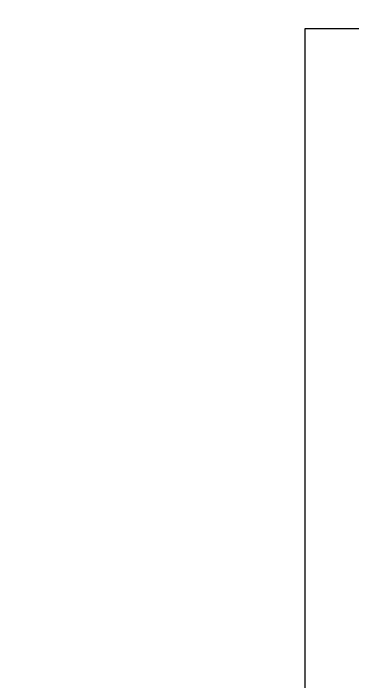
# Model space of a CAD drawing. Extents: x -46233 to 84150, y 109350 to 390860.
# Drawn here: x -12711 to 2067, y 140374 to 169455 of the extents above; entities that cross this region are included whole.
import ezdxf
from ezdxf.xclip import XClip

# ---------------------------------------------------------------- set-up
doc = ezdxf.new("R2010")
doc.units = 0
doc.header["$LTSCALE"] = 1000
doc.header["$MEASUREMENT"] = 0
doc.header["$XCLIPFRAME"] = 0
doc.linetypes.add('道路$0$用地红线$0$ACAD_ISO05W100', pattern=[34, 24, -3, 0.5, -3, 0.5, -3])
doc.layers.add('A1-无手签$0$A-ANNO-TTLB', color=7, linetype='Continuous')
doc.layers.add('道路$0$A-road', color=40, linetype='Continuous')
doc.layers.add('道路$0$G-SITE-REDL', color=10, linetype='道路$0$用地红线$0$ACAD_ISO05W100', lineweight=70)

# ---------------------------------------------------------------- blocks, each defined once
blk = doc.blocks.new('道路')
at = {"layer": '道路$0$A-road', "elevation": 0}
blk.add_lwpolyline([(525300450, 299553038, 0.269138), (525293900, 299541751), (525293900, 299476851, -0.414214), (525289900, 299472851), (525289000, 299472851)], format="xyb", dxfattribs=at)
at = {"layer": '道路$0$G-SITE-REDL', "linetype": '道路$0$用地红线$0$ACAD_ISO05W100', "lineweight": -2, "ltscale": 0.3, "const_width": 500, "flags": 128}
blk.add_lwpolyline([(525280391, 299464760), (525280386, 299580101), (525438000, 299580101), (525438000, 299474760), (525428000, 299464760)], close=True, dxfattribs=at)
blk = doc.blocks.new('gtvt')
blk.add_blockref('道路', (-525300650, -299507460))

msp = doc.modelspace()

# ---------------------------------------------------------------- linework, layer by layer
at = {"layer": 'A1-无手签$0$A-ANNO-TTLB'}
msp.add_lwpolyline([(0, 109400), (0, 168800), (84100, 168800), (84100, 109400)], close=True, dxfattribs=at)

# ---------------------------------------------------------------- block references
ref = msp.add_blockref('gtvt', (7802.7, 129500))
XClip(ref).set_block_clipping_path([(-5302.6810596018, -19100.0000000173), (50797.3189403982, 9599.9999999827)])

doc.saveas('drawing.dxf')
